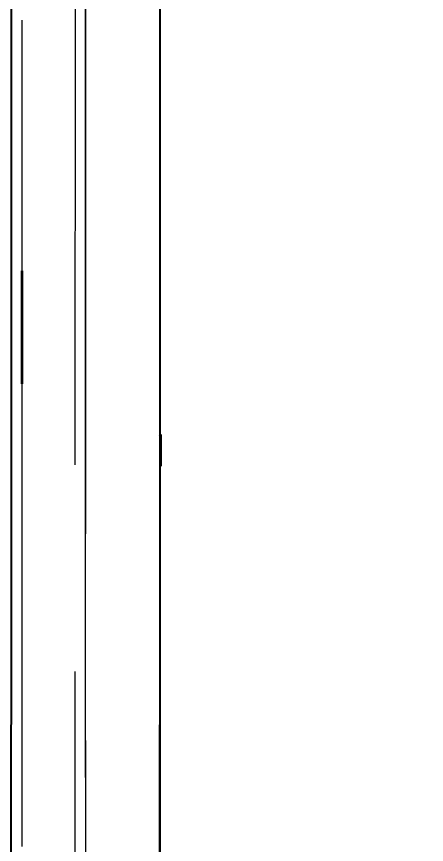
# Model space of a CAD drawing. Header units: millimetres. Extents: x 35720 to 50764, y -47170 to -36532.
# Drawn here: x 40342.2 to 40419.6, y -39226.5 to -39070.2 of the extents above; entities that cross this region are included whole.
import ezdxf

# ---------------------------------------------------------------- set-up
doc = ezdxf.new("R2010")
doc.units = ezdxf.units.MM
doc.header["$LTSCALE"] = 13
doc.linetypes.add('ACAD_ISO02W100', pattern=[15, 12, -3])
doc.linetypes.add('CENTER', pattern=[50.800000000000004, 31.75, -6.35, 6.35, -6.35])
doc.layers.get('0').update_dxf_attribs({"color": 1, "linetype": 'CENTER'})
doc.layers.add('00', color=7, linetype='Continuous')
doc.layers.add('DIM', color=4, linetype='Continuous')
doc.layers.add('DAS', color=3, linetype='ACAD_ISO02W100', lineweight=18)
doc.layers.add('粗实线层', color=7, linetype='Continuous', lineweight=35)
doc.styles.get("Standard").update_dxf_attribs({"font": 'gbenor.shx', "bigfont": 'gbcbig.shx'})
doc.dimstyles.new('丁晓菲', dxfattribs={"dimscale": 15, "dimtxt": 3.5, "dimasz": 2.5, "dimexe": 1.5, "dimexo": 0, "dimgap": 0.5, "dimtad": 1, "dimtoh": 1, "dimtxsty": 'Standard', "dimcen": 2.5, "dimclrd": 3, "dimclre": 3, "dimclrt": 2, "dimadec": 0, "dimazin": 0, "dimtfac": 1, "dimtmove": 0, "dimatfit": 2, "dimfxl": 0, "dimarcsym": 0})

# ---------------------------------------------------------------- blocks, each defined once
blk = doc.blocks.new('0.10210320354035102.')
at = {"color": 7, "linetype": 'Continuous'}
for p, q in [((88537.990004367, -26780.43061451619), (88538.24000479141, -26780.18061488809)), ((88538.24000002781, -26780.18061012439), (88538.24000002781, -26786.18061012439)), ((88537.990004367, -26785.93060573259), (88538.24000479141, -26786.18060536079))]:
    blk.add_line(p, q, dxfattribs=at)
at = {"layer": '00'}
blk.add_line((88538.05892455169, -26009.93000000001), (88538.05892455169, -27847.9311880013), dxfattribs=at)
blk.add_lwpolyline([(88537.99, -27639.9311880013), (88509.99, -27639.9311880013), (88510.05892455169, -26029.93000000001), (88538.05892455169, -26029.93000000001)], close=True, dxfattribs=at)
at = {"layer": 'DAS'}
blk.add_lwpolyline([(88537.99, -27637.9311880013), (88511.99, -27637.9311880013), (88512.05892455169, -26031.93000000001), (88536.05892455169, -26031.93000000001), (88536.05892455169, -26039.93000000001)], dxfattribs=at)
for points in [[(88524.05892455169, -26044.93000000001), (88522.05892455169, -26044.93000000001), (88521.99, -27624.9311880013), (88523.99, -27624.9311880013)], [(88538.05892455169, -26057.93000000001), (88524.05892455169, -26057.93000000001), (88523.99, -27611.9311880013), (88537.99, -27611.9311880013)]]:
    blk.add_lwpolyline(points, close=True, dxfattribs=at)
at = {"layer": '粗实线层'}
blk.add_line((88511.99, -26749.28059400067), (88511.99, -26770.58059400067), dxfattribs=at)
blk = doc.blocks.new('*D169')
at = {"layer": 'Defpoints', "color": 0, "ltscale": 38.86987341633078, "transparency": 16777216}
for p in [(40556.31762894893, -38669.82310566117), (40092.15567557616, -40489.88007439484), (40947.3472564746, -40489.88007439484)]:
    blk.add_point(p, dxfattribs=at)
at = {"layer": 'DIM', "color": 3, "lineweight": -2, "ltscale": 38.86987341633078, "transparency": 16777216}
for p, q in [((40556.31762894893, -38669.82310566117), (40069.65567557616, -38669.82310566117)), ((40092.15567557616, -38707.32310566117), (40092.15567557616, -40452.38007439484)), ((40947.3472564746, -40489.88007439484), (40069.65567557616, -40489.88007439484))]:
    blk.add_line(p, q, dxfattribs=at)
at = {"layer": 'DIM', "color": 3, "ltscale": 38.86987341633078, "transparency": 16777216}
for points in [[(40085.90567557616, -38707.32310566117), (40098.40567557616, -38707.32310566117), (40092.15567557616, -38669.82310566117)], [(40085.90567557616, -40452.38007439484), (40098.40567557616, -40452.38007439484), (40092.15567557616, -40489.88007439484)]]:
    blk.add_solid(points, dxfattribs=at)
at = {"layer": 'DIM', "color": 2, "ltscale": 38.86987341633078, "transparency": 16777216, "insert": (40058.40567557614, -39579.851590028), "char_height": 52.5, "attachment_point": 5, "rotation": 90, "bg_fill": 3, "box_fill_scale": 1.1, "bg_fill_color": 256, "bg_fill_true_color": 13158600, "bg_fill_transparency": 0}
blk.add_mtext('1820', dxfattribs=at)

msp = doc.modelspace()

# ---------------------------------------------------------------- block references
at = {"color": 3}
msp.add_blockref('0.10210320354035102.', (-48168.75779567703, -12368.94888639355), dxfattribs=at)

# ---------------------------------------------------------------- next in the draw order: dimensions: what is measured, and where the dimension line sits
at = {"layer": 'DIM', "color": 2, "ltscale": 38.86987341633078}
dim = msp.add_linear_dim(base=(40092.15567557616, -40489.88007439484), p1=(40556.31762894891, -38669.82310566115), p2=(40947.34725647459, -40489.88007439483), angle=90, dimstyle='丁晓菲', override={"dimdec": 0, "dimtfill": 1, "dimarcsym": 1}, dxfattribs=at)
dim.commit()
dim.dimension.update_dxf_attribs({"geometry": '*D169', "text_midpoint": (40058.40567557614, -39579.851590028)})

doc.saveas('drawing.dxf')
